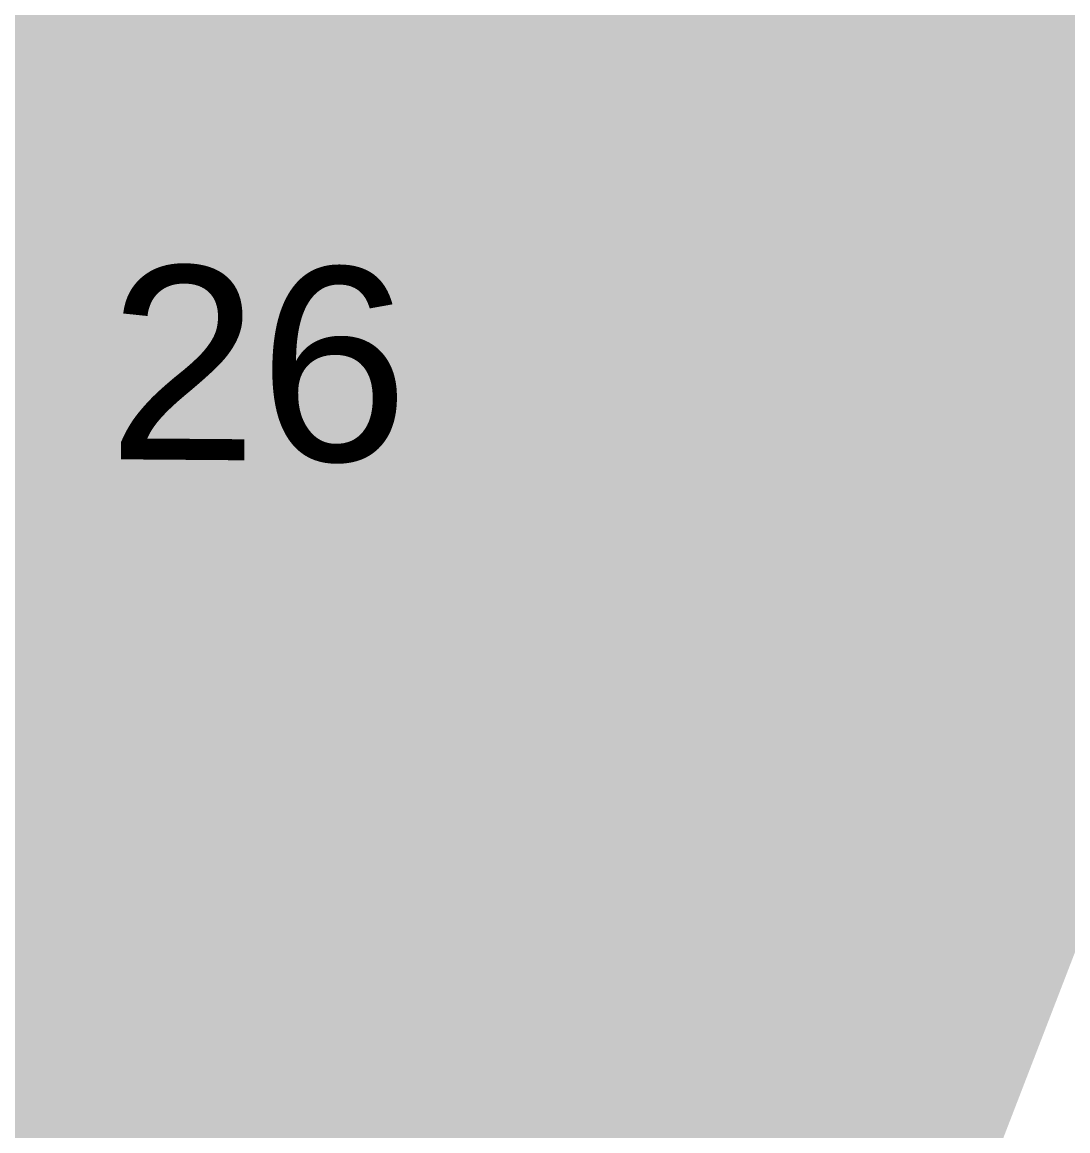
# Model space of a CAD drawing. Header units: metres. Extents: x 317370 to 326712, y 1824935 to 1838812.
# Drawn here: x 326126.9 to 326192.1, y 1829404.2 to 1829473.4 of the extents above; entities that cross this region are included whole.
import ezdxf

# ---------------------------------------------------------------- set-up
doc = ezdxf.new("R2010")
doc.units = ezdxf.units.M
doc.header["$MEASUREMENT"] = 0
for name, color, linetype in [('LOW TIDE LINE', 5, 'Continuous'), ('MANGROOVE', 112, 'Continuous'), ('SURVEY NO.', 7, 'Continuous'), ('SURVEY PLOT BOUNDARY', 35, 'Continuous'), ('VILLAGE BOUNDARY', 212, 'Continuous')]:
    doc.layers.add(name, color=color, linetype=linetype)
doc.styles.add('PDF Arial', font='arial.ttf')

# ---------------------------------------------------------------- blocks, each defined once
blk = doc.blocks.new('81')
at = {"layer": 'MANGROOVE'}
h = blk.add_hatch(dxfattribs=at)
h.set_pattern_fill('GRASS', color=256, scale=0.604678, angle=-0.45083)
h.set_pattern_definition([(89.54917, (306983.874, 1824194.798), (-10.7745325, 10.9454397), [2.879778, -18.840867]), (44.54917, (306983.874, 1824194.798), (-10.774532, 10.94544), [2.879778, -12.479037]), (134.54917, (306983.874, 1824194.798), (-10.94544, -10.774532), [2.879778, -12.479037])])
h.paths.add_polyline_path([(325425.547, 1829351.367), (325483.419, 1829359.799), (325499.298, 1829371.672), (325523.603, 1829380.812), (325558.064, 1829380.763), (325585.85, 1829380.1), (325623.455, 1829384.026), (325638.826, 1829387.904), (325628.671, 1829397.094), (325581.853, 1829437.233), (325562.116, 1829469.294), (325530.659, 1829511.978), (325521.519, 1829537.925), (325514.496, 1829577.751), (325521.258, 1829617.69), (325528.844, 1829647.54), (325523.438, 1829666.913), (325523.228, 1829696.687), (325535.942, 1829730.136), (325564.415, 1829755.587), (325613.779, 1829784.749), (325649.962, 1829805.794), (325706.679, 1829825.201), (325743.438, 1829834.688), (325773.697, 1829837.56), (325792.806, 1829836.077), (325814.964, 1829826.571), (325841.663, 1829800.81), (325842.831, 1829807.91), (325816.396, 1829839.002), (325811.71, 1829865.034), (325819.134, 1829888.434), (325833.85, 1829900.79), (325858.167, 1829909.863), (325879.231, 1829913.26), (325904.517, 1829909.498), (325917.321, 1829905.478), (325934.09, 1829906.771), (325964.019, 1829904.041), (326005.265, 1829889.464), (326055.043, 1829854.735), (326103.504, 1829805.537), (326107.626, 1829785.551), (326105.374, 1829771.316), (326108.182, 1829765.593), (326120.602, 1829758.012), (326129.408, 1829744.402), (326133.948, 1829732.252), (326134.976, 1829726.899), (326158.643, 1829729.735), (326177.834, 1829721.745), (326192.668, 1829703.812), (326204.597, 1829679.132), (326195.241, 1829622.907), (326210.071, 1829603.754), (326224.231, 1829590.815), (326234.083, 1829573.991), (326242.488, 1829554.683), (326239.493, 1829536.534), (326230.439, 1829518.79), (326219.502, 1829488.232), (326212.231, 1829470.473), (326180.907, 1829389.303), (326149.501, 1829340.378), (326127.615, 1829323.09), (326107.916, 1829311.843), (326091.128, 1829308.056), (326065.808, 1829307.542), (326045.536, 1829314.116), (326029.259, 1829329.922), (326026.286, 1829359.876), (326026.858, 1829387.308), (325965.385, 1829430.644), (325912.96, 1829474.527), (325871.741, 1829537.921), (325854.425, 1829557.654), (325825.945, 1829563.223), (325787.026, 1829556.403), (325772.271, 1829539.06), (325764.234, 1829514.537), (325761.202, 1829491.756), (325777.192, 1829358.197), (325816.218, 1829288.051), (325866.489, 1829193.357), (325878.191, 1829139.816), (325868.84, 1829040.301), (325904.23, 1829006.528), (325928.941, 1828974.977), (325938.023, 1828951.032), (325933.82, 1828919.592), (325925.465, 1828900.06), (325909.662, 1828885.575), (325888.554, 1828876.477), (325856.089, 1828874.238), (325830.874, 1828886.908), (325811.43, 1828908.084), (325802.946, 1828917.415), (325774.911, 1828934.382), (325746.905, 1828954.913), (325729.33, 1828987.12), (325721.767, 1829022.812), (325706.187, 1829087.25), (325711.161, 1829130.326), (325701.394, 1829157.84), (325667.607, 1829168.795), (325629.495, 1829173.727), (325593.237, 1829187.909), (325587.724, 1829217.68), (325580.531, 1829255.15), (325550.964, 1829258.589), (325459.075, 1829249.005), (325434.811, 1829246.702), (325407.815, 1829259.742), (325403.317, 1829277.237), (325402.483, 1829307.175), (325410.158, 1829330.988)])
at = {"layer": 'LOW TIDE LINE', "lineweight": 18, "const_width": 3.023}
for points in [[(326152.581, 1829478.755), (326152.549, 1829474.723), (326152.517, 1829470.692), (326148.487, 1829470.724), (326148.455, 1829466.692), (326148.423, 1829462.661), (326148.391, 1829458.629), (326144.361, 1829458.661), (326144.329, 1829454.63), (326140.298, 1829454.661), (326140.266, 1829450.63), (326140.235, 1829446.599), (326140.203, 1829442.567), (326144.234, 1829442.536), (326131.983, 1829422.474), (326123.858, 1829414.474)], [(326139.886, 1829402.253), (326139.917, 1829406.285), (326143.948, 1829406.253), (326143.98, 1829410.284), (326148.011, 1829410.253), (326148.042, 1829414.284), (326148.074, 1829418.315), (326152.105, 1829418.284), (326152.137, 1829422.315), (326152.168, 1829426.347), (326152.2, 1829430.378), (326152.232, 1829434.409), (326156.263, 1829434.378), (326156.294, 1829438.409), (326156.326, 1829442.44), (326160.357, 1829442.409), (326160.388, 1829446.44), (326160.42, 1829450.472), (326160.452, 1829454.503), (326164.483, 1829454.471), (326164.514, 1829458.503), (326164.546, 1829462.534), (326168.577, 1829462.502), (326168.609, 1829466.534), (326168.64, 1829470.565), (326172.703, 1829474.565), (326172.734, 1829478.596)]]:
    blk.add_lwpolyline(points, dxfattribs=at)
at = {"layer": 'MANGROOVE', "const_width": 3.023, "flags": 128}
blk.add_lwpolyline([(326177.834, 1829721.745), (326192.668, 1829703.812), (326204.597, 1829679.132), (326195.241, 1829622.907), (326210.071, 1829603.754), (326224.231, 1829590.815), (326234.083, 1829573.991), (326242.488, 1829554.683), (326239.493, 1829536.534), (326230.439, 1829518.79), (326219.502, 1829488.232), (326212.231, 1829470.473), (326180.907, 1829389.303), (326149.501, 1829340.378), (326127.615, 1829323.09), (326107.916, 1829311.843)], dxfattribs=at)
at = {"layer": 'SURVEY PLOT BOUNDARY', "lineweight": 18, "const_width": 0.605}
for points in [[(326107.671, 1829406.538), (326132.205, 1829450.694), (326152.168, 1829426.347), (326164.546, 1829462.534), (326169.021, 1829518.942), (326132.649, 1829507.133), (326173.972, 1829635.821), (326186.318, 1829667.977), (326190.571, 1829696.165), (326158.198, 1829680.293), (326066.125, 1829761.65)], [(326446.636, 1829452.251), (326369.956, 1829440.759), (326345.74, 1829436.918), (326185.081, 1829510.752), (326177.019, 1829510.816), (326188.826, 1829474.438), (326208.726, 1829442.028), (326236.783, 1829421.649), (326264.966, 1829417.396), (326248.716, 1829401.397), (326171.148, 1829277.026)]]:
    blk.add_lwpolyline(points, dxfattribs=at)
for points in [[(326107.671, 1829406.538), (326075.045, 1829358.415), (326067.078, 1829370.573), (326055.018, 1829374.7), (326083.487, 1829406.729), (326084.185, 1829495.419), (326068.252, 1829519.735), (326076.472, 1829539.828), (326141.916, 1829660.263), (326158.198, 1829680.293), (326190.571, 1829696.165), (326186.318, 1829667.977), (326173.972, 1829635.821), (326132.649, 1829507.133), (326128.587, 1829503.133), (326132.459, 1829482.945), (326136.331, 1829462.756), (326132.205, 1829450.694)], [(326164.546, 1829462.534), (326152.168, 1829426.347), (326132.205, 1829450.694), (326136.331, 1829462.756), (326132.459, 1829482.945), (326128.587, 1829503.133), (326132.649, 1829507.133), (326169.021, 1829518.942)], [(326345.359, 1829388.542), (326337.139, 1829368.448), (326325.205, 1829388.7), (326264.966, 1829417.396), (326236.783, 1829421.649), (326208.726, 1829442.028), (326188.826, 1829474.438), (326177.019, 1829510.816), (326185.081, 1829510.752), (326345.74, 1829436.918)]]:
    blk.add_lwpolyline(points, close=True, dxfattribs=at)
at = {"layer": 'VILLAGE BOUNDARY', "lineweight": 50, "const_width": 3.023}
for points in [[(326160.452, 1829454.503), (326164.546, 1829462.534), (326164.61, 1829470.597), (326168.862, 1829498.785)], [(326164.61, 1829470.597), (326164.546, 1829462.534)], [(326148.169, 1829430.41), (326136.172, 1829442.599), (326132.205, 1829450.694), (326124.017, 1829434.631), (326128.111, 1829442.662)], [(326140.203, 1829442.567), (326144.17, 1829434.473)]]:
    blk.add_lwpolyline(points, dxfattribs=at)
at = {"layer": 'SURVEY NO.', "insert": (326132.168, 1829445.97), "char_height": 12.0936, "attachment_point": 7, "rotation": 359.54917, "style": 'PDF Arial'}
blk.add_mtext('26', dxfattribs=at)

msp = doc.modelspace()

# ---------------------------------------------------------------- block references
msp.add_blockref('81', (0, 0))

doc.saveas('drawing.dxf')
